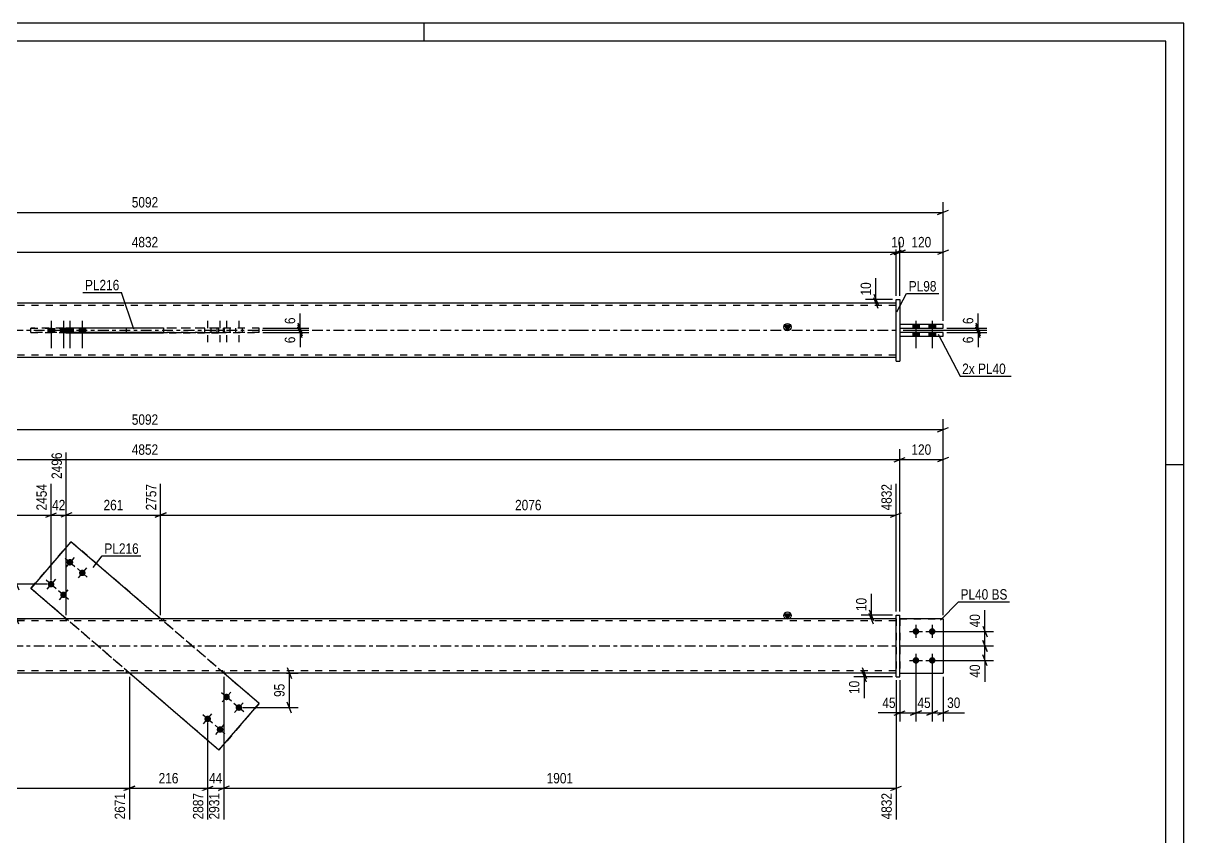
# Model space of a CAD drawing. Header units: millimetres. Extents: x 0 to 594, y 0 to 420.
# Drawn here: x 273.1 to 594, y 195.2 to 420 of the extents above; entities that cross this region are included whole.
import ezdxf

# ---------------------------------------------------------------- set-up
doc = ezdxf.new("R2010")
doc.units = ezdxf.units.MM
doc.linetypes.add('DXK_LINE_DOT2', pattern=[3.9198, 1.9599, -1.9599])
doc.linetypes.add('DXK_LINE_DOT3', pattern=[5.9187, 2.979, -0.9799, 0.9799, -0.9799])
doc.styles.add('Arial Narrow', font='ARIALN.TTF', dxfattribs={"height": 0.2})

# ---------------------------------------------------------------- blocks, each defined once
blk = doc.blocks.new('Unknown-580610145-1130')
at = {"color": 5, "linetype": 'Continuous'}
for p, q in [((594, 420), (0, 420)), ((384, 415), (384, 420)), ((594, 0), (594, 420)), ((589, 415), (5, 415)), ((589, 5), (589, 415)), ((594, 298), (589, 298))]:
    blk.add_line(p, q, dxfattribs=at)
blk = doc.blocks.new('Part-580610145-1695 - 1673')
at = {"color": 2, "linetype": 'Continuous'}
for p, q in [((527.45, 255.43), (515.45, 255.43)), ((527.45, 255.43), (527.45, 255.43)), ((527.45, 255.43), (527.45, 240.43)), ((515.45, 240.43), (527.45, 240.43))]:
    blk.add_line(p, q, dxfattribs=at)
at = {"color": 7, "linetype": 'DXK_LINE_DOT2'}
for p, q in [((515.45, 255.43), (527.45, 255.43)), ((515.45, 255.43), (515.45, 255.43)), ((515.45, 255.43), (515.45, 240.43)), ((515.45, 240.43), (527.45, 240.43))]:
    blk.add_line(p, q, dxfattribs=at)
blk = doc.blocks.new('Part-580610145-1700 - 1673')
at = {"linetype": 'Continuous'}
blk.add_hatch(color=2, dxfattribs=at).paths.add_polyline_path([(484.45, 255.43), (483.65, 256.83), (485.25, 256.83)])
at = {"color": 2, "linetype": 'Continuous'}
for p, q in [((484.45, 255.43), (483.65, 256.83)), ((483.65, 256.83), (485.25, 256.83)), ((485.25, 256.83), (484.45, 255.43)), ((426.35, 255.43), (187.26, 255.43)), ((514.45, 255.43), (426.45, 255.43)), ((426.35, 240.43), (187.26, 240.43)), ((514.45, 240.43), (426.45, 240.43))]:
    blk.add_line(p, q, dxfattribs=at)
at = {"color": 7, "linetype": 'DXK_LINE_DOT2'}
for p, q in [((426.35, 254.83), (187.26, 254.83)), ((284.94, 255.43), (284.94, 254.83)), ((311.91, 255.43), (311.91, 254.83)), ((514.45, 254.83), (426.45, 254.83)), ((514.45, 255.43), (514.45, 240.43)), ((426.35, 241.03), (187.26, 241.03)), ((301.69, 240.43), (301.69, 241.03)), ((328.66, 240.43), (328.66, 241.03)), ((514.45, 241.03), (426.45, 241.03))]:
    blk.add_line(p, q, dxfattribs=at)
at = {"color": 7, "linetype": 'DXK_LINE_DOT3'}
for p, q in [((187.26, 247.93), (426.35, 247.93)), ((426.45, 247.93), (514.45, 247.93))]:
    blk.add_line(p, q, dxfattribs=at)
at = {"color": 2, "linetype": 'Continuous'}
blk.add_circle((484.45, 256.33), 1, dxfattribs=at)
blk = doc.blocks.new('Part-580610145-1685 - 1673')
at = {"color": 2, "linetype": 'Continuous'}
for p, q in [((514.45, 256.43), (515.45, 256.43)), ((514.45, 239.43), (514.45, 256.43)), ((515.45, 239.43), (515.45, 256.43)), ((514.45, 239.43), (514.45, 239.43)), ((514.45, 239.43), (515.45, 239.43))]:
    blk.add_line(p, q, dxfattribs=at)
at = {"color": 7, "linetype": 'DXK_LINE_DOT2'}
for p, q in [((514.45, 256.43), (515.45, 256.43)), ((514.45, 239.43), (515.45, 239.43))]:
    blk.add_line(p, q, dxfattribs=at)
blk = doc.blocks.new('Part-580610145-1690 - 1673')
at = {"color": 7, "linetype": 'DXK_LINE_DOT2'}
for p, q in [((515.45, 255.43), (527.45, 255.43)), ((527.45, 255.43), (515.45, 255.43)), ((515.45, 255.43), (515.45, 255.43)), ((515.45, 255.43), (515.45, 240.43)), ((527.45, 255.43), (527.45, 255.43)), ((527.45, 255.43), (527.45, 240.43)), ((515.45, 240.43), (527.45, 240.43)), ((515.45, 240.43), (527.45, 240.43))]:
    blk.add_line(p, q, dxfattribs=at)
blk = doc.blocks.new('Bolt-580610145-1706 - 1673')
at = {"linetype": 'Continuous'}
for points in [[(286.65, 271.72), (286.78, 271.59), (286.87, 271.43), (286.94, 271.25), (286.96, 271.06), (286.95, 270.87), (286.89, 270.69), (286.8, 270.53), (286.68, 270.39), (286.53, 270.27), (286.36, 270.19), (286.18, 270.15), (285.99, 270.14), (285.8, 270.18), (285.63, 270.25), (285.47, 270.36), (285.35, 270.5), (285.25, 270.66), (285.19, 270.83), (285.16, 271.02), (285.18, 271.21), (285.23, 271.39), (285.32, 271.55), (285.44, 271.7), (285.59, 271.81), (285.76, 271.89), (285.95, 271.93), (286.13, 271.94), (286.32, 271.9), (286.49, 271.83)], [(290.06, 268.79), (290.19, 268.65), (290.29, 268.49), (290.35, 268.31), (290.37, 268.13), (290.36, 267.94), (290.3, 267.76), (290.21, 267.59), (290.09, 267.45), (289.94, 267.34), (289.77, 267.26), (289.59, 267.21), (289.4, 267.21), (289.21, 267.24), (289.04, 267.32), (288.89, 267.42), (288.76, 267.56), (288.66, 267.72), (288.6, 267.9), (288.57, 268.09), (288.59, 268.27), (288.64, 268.45), (288.73, 268.62), (288.86, 268.76), (289.01, 268.88), (289.18, 268.96), (289.36, 269), (289.55, 269), (289.73, 268.97), (289.91, 268.9)], [(281.43, 265.66), (281.56, 265.52), (281.66, 265.36), (281.72, 265.18), (281.74, 265), (281.73, 264.81), (281.68, 264.63), (281.59, 264.46), (281.46, 264.32), (281.31, 264.21), (281.14, 264.13), (280.96, 264.08), (280.77, 264.08), (280.59, 264.11), (280.41, 264.19), (280.26, 264.29), (280.13, 264.43), (280.03, 264.59), (279.97, 264.77), (279.95, 264.95), (279.96, 265.14), (280.01, 265.32), (280.11, 265.49), (280.23, 265.63), (280.38, 265.74), (280.55, 265.82), (280.73, 265.87), (280.92, 265.87), (281.1, 265.84), (281.28, 265.76)], [(284.84, 262.72), (284.97, 262.59), (285.07, 262.43), (285.13, 262.25), (285.16, 262.06), (285.14, 261.87), (285.09, 261.69), (285, 261.53), (284.87, 261.39), (284.72, 261.27), (284.55, 261.19), (284.37, 261.15), (284.18, 261.14), (284, 261.18), (283.83, 261.25), (283.67, 261.36), (283.54, 261.5), (283.44, 261.66), (283.38, 261.83), (283.36, 262.02), (283.37, 262.21), (283.43, 262.39), (283.52, 262.55), (283.64, 262.7), (283.79, 262.81), (283.96, 262.89), (284.14, 262.93), (284.33, 262.94), (284.52, 262.9), (284.69, 262.83)]]:
    blk.add_hatch(color=1, dxfattribs=at).paths.add_polyline_path(points)
at = {"color": 1, "linetype": 'Continuous'}
for p, q in [((284.7, 272.21), (287.43, 269.87)), ((287.23, 272.41), (284.89, 269.68)), ((282.02, 266.34), (279.67, 263.61)), ((288.11, 269.28), (290.84, 266.93)), ((290.65, 269.47), (288.3, 266.74)), ((279.48, 266.15), (282.21, 263.8)), ((282.89, 263.21), (285.62, 260.87)), ((285.43, 263.41), (283.08, 260.68))]:
    blk.add_line(p, q, dxfattribs=at)
blk = doc.blocks.new('Bolt-580610145-1707 - 1673')
at = {"linetype": 'Continuous'}
for points in [[(328.76, 233.14), (328.63, 233.28), (328.53, 233.44), (328.47, 233.61), (328.45, 233.8), (328.46, 233.99), (328.52, 234.17), (328.61, 234.33), (328.73, 234.48), (328.88, 234.59), (329.05, 234.67), (329.23, 234.71), (329.42, 234.72), (329.6, 234.68), (329.78, 234.61), (329.93, 234.5), (330.06, 234.37), (330.16, 234.21), (330.22, 234.03), (330.25, 233.84), (330.23, 233.65), (330.18, 233.47), (330.09, 233.31), (329.96, 233.17), (329.81, 233.05), (329.64, 232.97), (329.46, 232.93), (329.27, 232.92), (329.09, 232.96), (328.91, 233.03)], [(332.17, 230.2), (332.04, 230.34), (331.94, 230.5), (331.88, 230.68), (331.86, 230.87), (331.87, 231.05), (331.93, 231.23), (332.02, 231.4), (332.14, 231.54), (332.29, 231.66), (332.46, 231.74), (332.64, 231.78), (332.83, 231.78), (333.02, 231.75), (333.19, 231.68), (333.34, 231.57), (333.47, 231.43), (333.57, 231.27), (333.63, 231.09), (333.66, 230.91), (333.64, 230.72), (333.59, 230.54), (333.5, 230.37), (333.38, 230.23), (333.23, 230.12), (333.06, 230.04), (332.87, 229.99), (332.68, 229.99), (332.5, 230.02), (332.33, 230.1)], [(323.54, 227.07), (323.41, 227.21), (323.32, 227.37), (323.25, 227.55), (323.23, 227.73), (323.25, 227.92), (323.3, 228.1), (323.39, 228.27), (323.51, 228.41), (323.66, 228.52), (323.83, 228.6), (324.02, 228.65), (324.2, 228.65), (324.39, 228.62), (324.56, 228.54), (324.72, 228.44), (324.85, 228.3), (324.94, 228.14), (325.01, 227.96), (325.03, 227.78), (325.01, 227.59), (324.96, 227.41), (324.87, 227.24), (324.75, 227.1), (324.6, 226.99), (324.43, 226.91), (324.24, 226.86), (324.06, 226.86), (323.87, 226.89), (323.7, 226.97)], [(326.96, 224.14), (326.83, 224.28), (326.73, 224.44), (326.67, 224.61), (326.64, 224.8), (326.66, 224.99), (326.71, 225.17), (326.8, 225.33), (326.92, 225.48), (327.07, 225.59), (327.24, 225.67), (327.43, 225.71), (327.62, 225.72), (327.8, 225.68), (327.97, 225.61), (328.13, 225.5), (328.26, 225.37), (328.36, 225.21), (328.42, 225.03), (328.44, 224.84), (328.43, 224.65), (328.37, 224.47), (328.28, 224.31), (328.16, 224.17), (328.01, 224.05), (327.84, 223.97), (327.66, 223.93), (327.47, 223.92), (327.28, 223.96), (327.11, 224.03)]]:
    blk.add_hatch(color=1, dxfattribs=at).paths.add_polyline_path(points)
at = {"color": 1, "linetype": 'Continuous'}
for p, q in [((330.71, 232.65), (327.98, 234.99)), ((328.17, 232.46), (330.52, 235.19)), ((334.12, 229.71), (331.39, 232.06)), ((331.58, 229.52), (333.93, 232.25)), ((325.5, 226.58), (322.77, 228.93)), ((322.96, 226.39), (325.3, 229.12)), ((328.91, 223.65), (326.18, 225.99)), ((326.37, 223.46), (328.72, 226.19))]:
    blk.add_line(p, q, dxfattribs=at)
blk = doc.blocks.new('Bolt-580610145-1710 - 1673')
at = {"linetype": 'Continuous'}
for points in [[(519.95, 252.83), (520.13, 252.81), (520.31, 252.75), (520.47, 252.66), (520.61, 252.53), (520.73, 252.38), (520.8, 252.21), (520.84, 252.02), (520.84, 251.84), (520.8, 251.65), (520.73, 251.48), (520.61, 251.33), (520.47, 251.2), (520.31, 251.11), (520.13, 251.05), (519.95, 251.03), (519.76, 251.05), (519.58, 251.11), (519.42, 251.2), (519.28, 251.33), (519.17, 251.48), (519.09, 251.65), (519.05, 251.84), (519.05, 252.02), (519.09, 252.21), (519.17, 252.38), (519.28, 252.53), (519.42, 252.66), (519.58, 252.75), (519.76, 252.81)], [(524.45, 252.83), (524.63, 252.81), (524.81, 252.75), (524.97, 252.66), (525.11, 252.53), (525.23, 252.38), (525.3, 252.21), (525.34, 252.02), (525.34, 251.84), (525.3, 251.65), (525.23, 251.48), (525.11, 251.33), (524.97, 251.2), (524.81, 251.11), (524.63, 251.05), (524.45, 251.03), (524.26, 251.05), (524.08, 251.11), (523.92, 251.2), (523.78, 251.33), (523.67, 251.48), (523.59, 251.65), (523.55, 251.84), (523.55, 252.02), (523.59, 252.21), (523.67, 252.38), (523.78, 252.53), (523.92, 252.66), (524.08, 252.75), (524.26, 252.81)], [(519.95, 244.83), (520.13, 244.81), (520.31, 244.75), (520.47, 244.66), (520.61, 244.53), (520.73, 244.38), (520.8, 244.21), (520.84, 244.02), (520.84, 243.84), (520.8, 243.65), (520.73, 243.48), (520.61, 243.33), (520.47, 243.2), (520.31, 243.11), (520.13, 243.05), (519.95, 243.03), (519.76, 243.05), (519.58, 243.11), (519.42, 243.2), (519.28, 243.33), (519.17, 243.48), (519.09, 243.65), (519.05, 243.84), (519.05, 244.02), (519.09, 244.21), (519.17, 244.38), (519.28, 244.53), (519.42, 244.66), (519.58, 244.75), (519.76, 244.81)], [(524.45, 244.83), (524.63, 244.81), (524.81, 244.75), (524.97, 244.66), (525.11, 244.53), (525.23, 244.38), (525.3, 244.21), (525.34, 244.02), (525.34, 243.84), (525.3, 243.65), (525.23, 243.48), (525.11, 243.33), (524.97, 243.2), (524.81, 243.11), (524.63, 243.05), (524.45, 243.03), (524.26, 243.05), (524.08, 243.11), (523.92, 243.2), (523.78, 243.33), (523.67, 243.48), (523.59, 243.65), (523.55, 243.84), (523.55, 244.02), (523.59, 244.21), (523.67, 244.38), (523.78, 244.53), (523.92, 244.66), (524.08, 244.75), (524.26, 244.81)]]:
    blk.add_hatch(color=1, dxfattribs=at).paths.add_polyline_path(points)
at = {"color": 1, "linetype": 'Continuous'}
for p, q in [((519.95, 253.73), (519.95, 250.13)), ((524.45, 253.73), (524.45, 250.13)), ((518.15, 251.93), (521.75, 251.93)), ((522.65, 251.93), (526.25, 251.93)), ((518.15, 243.93), (521.75, 243.93)), ((519.95, 245.73), (519.95, 242.13)), ((522.65, 243.93), (526.25, 243.93)), ((524.45, 245.73), (524.45, 242.13))]:
    blk.add_line(p, q, dxfattribs=at)
blk = doc.blocks.new('Part-580610145-1715 - 1673')
at = {"color": 2, "linetype": 'Continuous'}
for p, q in [((286.34, 276.73), (275.26, 263.84)), ((286.34, 276.73), (286.34, 276.73)), ((311.12, 255.43), (286.34, 276.73)), ((285.04, 255.43), (275.26, 263.84)), ((275.26, 263.84), (275.26, 263.84)), ((327.26, 219.13), (302.49, 240.43)), ((338.35, 232.02), (328.56, 240.43)), ((327.26, 219.13), (338.35, 232.02)), ((338.35, 232.02), (338.35, 232.02)), ((327.26, 219.13), (327.26, 219.13))]:
    blk.add_line(p, q, dxfattribs=at)
at = {"color": 7, "linetype": 'DXK_LINE_DOT2'}
for p, q in [((275.26, 263.84), (286.34, 276.73)), ((338.35, 232.02), (286.34, 276.73)), ((327.26, 219.13), (275.26, 263.84)), ((302.49, 240.43), (285.04, 255.43)), ((328.56, 240.43), (311.12, 255.43)), ((338.35, 232.02), (327.26, 219.13))]:
    blk.add_line(p, q, dxfattribs=at)
blk = doc.blocks.new('Bolt-580610145-1435 - 1367')
at = {"color": 1, "linetype": 'DXK_LINE_DOT2'}
for p, q in [((324.13, 337.74), (324.13, 330.24)), ((327.54, 337.74), (327.54, 330.24)), ((329.35, 337.74), (329.35, 330.24)), ((332.76, 337.74), (332.76, 330.24)), ((323.23, 335.74), (323.23, 334.54)), ((325.03, 335.74), (325.03, 334.54)), ((326.64, 335.74), (326.64, 334.54)), ((328.44, 335.74), (328.44, 334.54)), ((328.45, 335.74), (328.45, 334.54)), ((330.25, 335.74), (330.25, 334.54)), ((331.86, 335.74), (331.86, 334.54)), ((333.66, 335.74), (333.66, 334.54))]:
    blk.add_line(p, q, dxfattribs=at)
blk = doc.blocks.new('Bolt-580610145-1371 - 1367')
at = {"linetype": 'Continuous'}
for points in [[(520.85, 336.74), (519.05, 336.74), (519.05, 335.74), (520.85, 335.74)], [(520.85, 336.74), (519.05, 336.74), (519.05, 335.74), (520.85, 335.74)], [(520.85, 334.54), (519.05, 334.54), (519.05, 333.54), (520.85, 333.54)], [(520.85, 334.54), (519.05, 334.54), (519.05, 333.54), (520.85, 333.54)], [(525.35, 336.74), (523.55, 336.74), (523.55, 335.74), (525.35, 335.74)], [(525.35, 336.74), (523.55, 336.74), (523.55, 335.74), (525.35, 335.74)], [(525.35, 334.54), (523.55, 334.54), (523.55, 333.54), (525.35, 333.54)], [(525.35, 334.54), (523.55, 334.54), (523.55, 333.54), (525.35, 333.54)]]:
    blk.add_hatch(color=1, dxfattribs=at).paths.add_polyline_path(points)
at = {"color": 1, "linetype": 'Continuous'}
for p, q in [((519.95, 337.74), (519.95, 330.24)), ((519.95, 337.74), (519.95, 330.24)), ((524.45, 337.74), (524.45, 330.24)), ((524.45, 337.74), (524.45, 330.24)), ((519.05, 336.74), (519.05, 335.74)), ((519.05, 336.74), (519.05, 335.74)), ((519.05, 334.54), (519.05, 333.54)), ((519.05, 334.54), (519.05, 333.54)), ((520.85, 336.74), (520.85, 335.74)), ((520.85, 336.74), (520.85, 335.74)), ((520.85, 334.54), (520.85, 333.54)), ((520.85, 334.54), (520.85, 333.54)), ((523.55, 336.74), (523.55, 335.74)), ((523.55, 336.74), (523.55, 335.74)), ((523.55, 334.54), (523.55, 333.54)), ((523.55, 334.54), (523.55, 333.54)), ((525.35, 336.74), (525.35, 335.74)), ((525.35, 336.74), (525.35, 335.74)), ((525.35, 334.54), (525.35, 333.54)), ((525.35, 334.54), (525.35, 333.54))]:
    blk.add_line(p, q, dxfattribs=at)
blk = doc.blocks.new('Part-580610145-1456 - 1367')
at = {"linetype": 'Continuous'}
blk.add_hatch(color=2, dxfattribs=at).paths.add_polyline_path([(484.45, 335.14), (483.65, 336.54), (485.25, 336.54)])
at = {"color": 2, "linetype": 'Continuous'}
for p, q in [((426.35, 342.64), (187.26, 342.64)), ((514.45, 342.64), (426.45, 342.64)), ((284.94, 335.74), (284.94, 335.84)), ((284.94, 335.84), (284.94, 335.84)), ((284.94, 335.84), (311.91, 335.84)), ((284.94, 334.54), (284.94, 334.44)), ((284.94, 334.44), (311.91, 334.44)), ((301.69, 335.84), (301.69, 335.74)), ((301.69, 334.44), (301.69, 334.54)), ((311.91, 335.84), (311.91, 334.44)), ((484.45, 335.14), (483.65, 336.54)), ((483.65, 336.54), (485.25, 336.54)), ((485.25, 336.54), (484.45, 335.14)), ((426.35, 327.64), (187.26, 327.64)), ((514.45, 327.64), (426.45, 327.64))]:
    blk.add_line(p, q, dxfattribs=at)
at = {"color": 7, "linetype": 'DXK_LINE_DOT2'}
for p, q in [((426.35, 342.04), (187.26, 342.04)), ((514.45, 342.04), (426.45, 342.04)), ((514.45, 327.64), (514.45, 342.64)), ((284.94, 334.54), (284.94, 335.84)), ((284.94, 335.84), (311.91, 335.84)), ((284.94, 334.44), (311.91, 334.44)), ((301.69, 335.84), (328.66, 335.84)), ((301.69, 335.84), (301.69, 335.84)), ((301.69, 335.84), (328.66, 335.84)), ((301.69, 335.74), (301.69, 335.84)), ((301.69, 334.54), (301.69, 335.74)), ((301.69, 334.44), (301.69, 334.44)), ((301.69, 334.44), (301.69, 334.44)), ((328.66, 334.44), (301.69, 334.44)), ((301.69, 334.44), (328.66, 334.44)), ((328.66, 335.84), (328.66, 334.44)), ((426.35, 328.24), (187.26, 328.24)), ((514.45, 328.24), (426.45, 328.24))]:
    blk.add_line(p, q, dxfattribs=at)
at = {"color": 7, "linetype": 'DXK_LINE_DOT3'}
for p, q in [((187.26, 335.14), (426.35, 335.14)), ((426.45, 335.14), (514.45, 335.14))]:
    blk.add_line(p, q, dxfattribs=at)
at = {"color": 2, "linetype": 'Continuous'}
blk.add_circle((484.45, 336.04), 1, dxfattribs=at)
blk = doc.blocks.new('Part-580610145-1461 - 1367')
at = {"color": 2, "linetype": 'Continuous'}
for p, q in [((527.45, 334.54), (515.45, 334.54)), ((527.45, 333.54), (527.45, 334.54)), ((515.45, 333.54), (527.45, 333.54))]:
    blk.add_line(p, q, dxfattribs=at)
at = {"color": 7, "linetype": 'DXK_LINE_DOT2'}
for p, q in [((515.45, 334.54), (515.45, 333.54)), ((527.45, 334.54), (515.45, 334.54)), ((515.45, 333.54), (527.45, 333.54))]:
    blk.add_line(p, q, dxfattribs=at)
blk = doc.blocks.new('Part-580610145-1397 - 1367')
at = {"color": 2, "linetype": 'Continuous'}
for p, q in [((275.26, 334.54), (275.26, 335.74)), ((286.34, 334.54), (286.34, 335.74)), ((311.91, 335.74), (286.34, 335.74)), ((311.91, 334.54), (286.34, 334.54))]:
    blk.add_line(p, q, dxfattribs=at)
at = {"color": 7, "linetype": 'DXK_LINE_DOT2'}
for p, q in [((327.26, 335.74), (275.26, 335.74)), ((275.26, 335.74), (286.34, 335.74)), ((275.26, 334.54), (327.26, 334.54)), ((286.34, 334.54), (275.26, 334.54)), ((338.35, 335.74), (311.91, 335.74)), ((338.35, 334.54), (311.91, 334.54)), ((327.26, 334.54), (327.26, 335.74)), ((338.35, 335.74), (327.26, 335.74)), ((327.26, 334.54), (338.35, 334.54)), ((338.35, 334.54), (338.35, 335.74))]:
    blk.add_line(p, q, dxfattribs=at)
blk = doc.blocks.new('Part-580610145-1433 - 1367')
at = {"color": 2, "linetype": 'Continuous'}
for p, q in [((514.45, 343.64), (514.45, 343.64)), ((514.45, 326.64), (514.45, 343.64)), ((514.45, 343.64), (515.45, 343.64)), ((515.45, 343.64), (515.45, 343.64)), ((515.45, 343.64), (515.45, 326.64)), ((514.45, 326.64), (515.45, 326.64)), ((514.45, 326.64), (514.45, 326.64)), ((515.45, 326.64), (515.45, 326.64))]:
    blk.add_line(p, q, dxfattribs=at)
at = {"color": 7, "linetype": 'DXK_LINE_DOT2'}
for p, q in [((514.45, 343.64), (515.45, 343.64)), ((514.45, 326.64), (515.45, 326.64)), ((515.45, 326.64), (515.45, 326.64))]:
    blk.add_line(p, q, dxfattribs=at)
blk = doc.blocks.new('Bolt-580610145-1436 - 1367')
at = {"linetype": 'Continuous'}
for points in [[(281.75, 335.74), (279.95, 335.74), (279.95, 334.54), (281.75, 334.54)], [(285.16, 335.74), (283.36, 335.74), (283.36, 334.54), (285.16, 334.54)], [(286.96, 335.74), (285.16, 335.74), (285.16, 334.54), (286.96, 334.54)], [(290.37, 335.74), (288.57, 335.74), (288.57, 334.54), (290.37, 334.54)]]:
    blk.add_hatch(color=1, dxfattribs=at).paths.add_polyline_path(points)
at = {"color": 1, "linetype": 'Continuous'}
for p, q in [((280.85, 337.74), (280.85, 330.24)), ((284.26, 337.74), (284.26, 330.24)), ((286.06, 337.74), (286.06, 330.24)), ((289.47, 337.74), (289.47, 330.24)), ((279.95, 335.74), (279.95, 334.54)), ((281.75, 335.74), (281.75, 334.54)), ((283.36, 335.74), (283.36, 334.54)), ((285.16, 335.74), (285.16, 334.54)), ((285.16, 335.74), (285.16, 334.54)), ((286.96, 335.74), (286.96, 334.54)), ((288.57, 335.74), (288.57, 334.54)), ((290.37, 335.74), (290.37, 334.54))]:
    blk.add_line(p, q, dxfattribs=at)
blk = doc.blocks.new('Part-580610145-1466 - 1367')
at = {"color": 2, "linetype": 'Continuous'}
for p, q in [((527.45, 336.74), (515.45, 336.74)), ((515.45, 335.74), (527.45, 335.74)), ((527.45, 335.74), (527.45, 336.74))]:
    blk.add_line(p, q, dxfattribs=at)
at = {"color": 7, "linetype": 'DXK_LINE_DOT2'}
for p, q in [((515.45, 336.74), (515.45, 335.74)), ((527.45, 336.74), (515.45, 336.74)), ((515.45, 335.74), (527.45, 335.74))]:
    blk.add_line(p, q, dxfattribs=at)
blk = doc.blocks.new('StraightDimension-580610145-1850 - 1673')
at = {"color": 7, "linetype": 'Continuous'}
for p, q in [((328.56, 239.43), (328.56, 199.99)), ((324.13, 226.75), (324.13, 199.99)), ((322.63, 208), (325.63, 209.2)), ((324.13, 208.6), (328.56, 208.6)), ((330.06, 209.2), (327.06, 208))]:
    blk.add_line(p, q, dxfattribs=at)
at = {"color": 0}
blk.add_wipeout([(328.77, 209.35), (328.77, 213.55), (323.92, 213.55), (323.92, 209.35)], dxfattribs=at)
at = {"color": 3, "style": 'Arial Narrow'}
blk.add_text('44', height=2.863, dxfattribs=at).set_placement((324.52, 209.95))
at = {"color": 0, "linetype": 'Continuous'}
blk.add_wipeout([(327.96, 207.9), (323.76, 207.9), (323.76, 199.39), (327.96, 199.39)], dxfattribs=at)
at = {"color": 3, "linetype": 'Continuous', "style": 'Arial Narrow'}
blk.add_text('2931', height=2.863, rotation=90.0002, dxfattribs=at).set_placement((327.36, 199.99))
blk = doc.blocks.new('StraightDimension-580610145-1936 - 1673')
at = {"color": 7, "linetype": 'Continuous'}
for p, q in [((505.05, 241.93), (506.25, 238.93)), ((506.25, 237.93), (505.05, 240.93)), ((513.45, 240.43), (502.8, 240.43)), ((513.45, 239.43), (502.8, 239.43)), ((505.65, 239.43), (505.65, 240.43))]:
    blk.add_line(p, q, dxfattribs=at)
at = {"color": 0}
blk.add_wipeout([(504.9, 238.91), (500.7, 238.91), (500.7, 234.05), (504.9, 234.05)], dxfattribs=at)
at = {"color": 7, "linetype": 'Continuous'}
blk.add_line((505.65, 239.43), (505.65, 233.52), dxfattribs=at)
blk.add_line((505.65, 239.43), (505.65, 233.52), dxfattribs=at)
at = {"color": 3, "style": 'Arial Narrow'}
blk.add_text('10', height=2.863, rotation=90.0002, dxfattribs=at).set_placement((504.3, 234.65))
blk = doc.blocks.new('StraightDimension-580610145-1792 - 1673')
at = {"color": 7, "linetype": 'Continuous'}
for p, q in [((285.04, 256.43), (285.04, 301.38)), ((280.85, 265.97), (280.85, 292.68)), ((279.35, 283.47), (282.35, 284.67)), ((280.85, 284.07), (285.04, 284.07)), ((286.54, 284.67), (283.54, 283.47))]:
    blk.add_line(p, q, dxfattribs=at)
at = {"color": 0, "linetype": 'Continuous'}
blk.add_wipeout([(284.44, 301.98), (280.24, 301.98), (280.24, 293.47), (284.44, 293.47)], dxfattribs=at)
at = {"color": 0}
blk.add_wipeout([(285.37, 284.82), (285.37, 289.02), (280.52, 289.02), (280.52, 284.82)], dxfattribs=at)
at = {"color": 3, "linetype": 'Continuous', "style": 'Arial Narrow'}
blk.add_text('2496', height=2.863, rotation=90.0002, dxfattribs=at).set_placement((283.84, 294.07))
at = {"color": 3, "style": 'Arial Narrow'}
blk.add_text('42', height=2.863, dxfattribs=at).set_placement((281.12, 285.42))
blk = doc.blocks.new('StraightDimension-580610145-1955 - 1673')
at = {"color": 7, "linetype": 'Continuous'}
for p, q in [((519.95, 242.93), (519.95, 227.04)), ((524.45, 242.93), (524.45, 227.04)), ((518.45, 228.84), (521.45, 230.04)), ((519.95, 229.44), (524.45, 229.44)), ((525.95, 230.04), (522.95, 228.84))]:
    blk.add_line(p, q, dxfattribs=at)
at = {"color": 0}
blk.add_wipeout([(524.62, 230.19), (524.62, 234.39), (519.77, 234.39), (519.77, 230.19)], dxfattribs=at)
at = {"color": 3, "style": 'Arial Narrow'}
blk.add_text('45', height=2.863, dxfattribs=at).set_placement((520.37, 230.79))
blk = doc.blocks.new('StraightDimension-580610145-1806 - 1673')
at = {"color": 7, "linetype": 'Continuous'}
for p, q in [((280.85, 265.97), (280.85, 292.68)), ((99.16, 257.43), (99.16, 287.19)), ((100.66, 284.67), (97.66, 283.47)), ((99.16, 284.07), (280.85, 284.07)), ((279.35, 283.47), (282.35, 284.67))]:
    blk.add_line(p, q, dxfattribs=at)
at = {"color": 0, "linetype": 'Continuous'}
for points in [[(280.25, 293.28), (276.05, 293.28), (276.05, 284.77), (280.25, 284.77)], [(98.56, 287.79), (94.36, 287.79), (94.36, 284.77), (98.56, 284.77)]]:
    blk.add_wipeout(points, dxfattribs=at)
at = {"color": 0}
blk.add_wipeout([(194.26, 284.82), (194.26, 289.02), (185.74, 289.02), (185.74, 284.82)], dxfattribs=at)
at = {"color": 3, "linetype": 'Continuous', "style": 'Arial Narrow'}
for s, height, p in [('2454', 2.863, (279.65, 285.37)), ('0', 2.86, (97.96, 285.37))]:
    blk.add_text(s, height=height, rotation=90.0002, dxfattribs=at).set_placement(p)
at = {"color": 3, "style": 'Arial Narrow'}
blk.add_text('2454', height=2.863, dxfattribs=at).set_placement((186.34, 285.42))
blk = doc.blocks.new('StraightDimension-580610145-2017 - 1673')
at = {"color": 7, "linetype": 'Continuous'}
for p, q in [((515.45, 247.93), (541.41, 247.93)), ((538.41, 249.43), (539.61, 246.43)), ((539.01, 243.93), (539.01, 247.93)), ((525.45, 243.93), (541.41, 243.93)), ((539.61, 242.43), (538.41, 245.43))]:
    blk.add_line(p, q, dxfattribs=at)
at = {"color": 0}
blk.add_wipeout([(538.26, 243.41), (534.06, 243.41), (534.06, 238.55), (538.26, 238.55)], dxfattribs=at)
at = {"color": 7, "linetype": 'Continuous'}
blk.add_line((539.01, 243.93), (539.01, 238.02), dxfattribs=at)
blk.add_line((539.01, 243.93), (539.01, 238.02), dxfattribs=at)
at = {"color": 3, "style": 'Arial Narrow'}
blk.add_text('40', height=2.863, rotation=90.0002, dxfattribs=at).set_placement((537.66, 239.15))
blk = doc.blocks.new('StraightDimension-580610145-2031 - 1673')
at = {"color": 7, "linetype": 'Continuous'}
for p, q in [((507.02, 257.93), (508.22, 254.93)), ((508.22, 253.93), (507.02, 256.93)), ((513.45, 256.43), (504.77, 256.43)), ((513.45, 255.43), (504.77, 255.43)), ((507.62, 255.43), (507.62, 256.43))]:
    blk.add_line(p, q, dxfattribs=at)
at = {"color": 0}
blk.add_wipeout([(506.87, 261.81), (502.67, 261.81), (502.67, 256.96), (506.87, 256.96)], dxfattribs=at)
at = {"color": 7, "linetype": 'Continuous'}
blk.add_line((507.62, 256.43), (507.62, 262.34), dxfattribs=at)
blk.add_line((507.62, 256.43), (507.62, 262.34), dxfattribs=at)
at = {"color": 3, "style": 'Arial Narrow'}
blk.add_text('10', height=2.863, rotation=90.0002, dxfattribs=at).set_placement((506.27, 257.56))
blk = doc.blocks.new('StraightDimension-580610145-1760 - 1673')
at = {"color": 7, "linetype": 'Continuous'}
for p, q in [((311.12, 256.43), (311.12, 292.68)), ((514.45, 257.43), (514.45, 292.68)), ((312.62, 284.67), (309.62, 283.47)), ((311.12, 284.07), (514.45, 284.07)), ((512.95, 283.47), (515.95, 284.67))]:
    blk.add_line(p, q, dxfattribs=at)
at = {"color": 0, "linetype": 'Continuous'}
blk.add_wipeout([(513.85, 293.28), (509.65, 293.28), (509.65, 284.77), (513.85, 284.77)], dxfattribs=at)
at = {"color": 0}
blk.add_wipeout([(417.04, 284.82), (417.04, 289.02), (408.52, 289.02), (408.52, 284.82)], dxfattribs=at)
at = {"color": 3, "linetype": 'Continuous', "style": 'Arial Narrow'}
blk.add_text('4832', height=2.863, rotation=90.0002, dxfattribs=at).set_placement((513.25, 285.37))
at = {"color": 3, "style": 'Arial Narrow'}
blk.add_text('2076', height=2.863, dxfattribs=at).set_placement((409.12, 285.42))
blk = doc.blocks.new('StraightDimension-580610145-2040 - 1673')
at = {"color": 7, "linetype": 'Continuous'}
for p, q in [((515.45, 257.43), (515.45, 302.26)), ((527.45, 256.43), (527.45, 302.26)), ((513.95, 298.81), (516.95, 300.01)), ((515.45, 299.41), (527.45, 299.41)), ((528.95, 300.01), (525.95, 298.81))]:
    blk.add_line(p, q, dxfattribs=at)
at = {"color": 0}
blk.add_wipeout([(524.79, 300.16), (524.79, 304.36), (518.1, 304.36), (518.1, 300.16)], dxfattribs=at)
at = {"color": 3, "style": 'Arial Narrow'}
blk.add_text('120', height=2.863, dxfattribs=at).set_placement((518.7, 300.76))
blk = doc.blocks.new('StraightDimension-580610145-1735 - 1673')
at = {"color": 7, "linetype": 'Continuous'}
for p, q in [((270.71, 266.47), (271.91, 263.47)), ((279.85, 264.97), (268.46, 264.97)), ((271.31, 255.43), (271.31, 264.97)), ((271.91, 253.93), (270.71, 256.93)), ((189.78, 255.43), (273.71, 255.43))]:
    blk.add_line(p, q, dxfattribs=at)
at = {"color": 0}
blk.add_wipeout([(270.56, 262.63), (266.36, 262.63), (266.36, 257.77), (270.56, 257.77)], dxfattribs=at)
at = {"color": 3, "style": 'Arial Narrow'}
blk.add_text('95', height=2.863, rotation=90.0002, dxfattribs=at).set_placement((269.96, 258.37))
blk = doc.blocks.new('StraightDimension-580610145-1945 - 1673')
at = {"color": 7, "linetype": 'Continuous'}
for p, q in [((519.95, 242.93), (519.95, 227.04)), ((515.45, 238.43), (515.45, 227.04)), ((513.95, 228.84), (516.95, 230.04)), ((515.45, 229.44), (519.95, 229.44)), ((521.45, 230.04), (518.45, 228.84))]:
    blk.add_line(p, q, dxfattribs=at)
at = {"color": 0}
blk.add_wipeout([(514.92, 230.19), (514.92, 234.39), (510.06, 234.39), (510.06, 230.19)], dxfattribs=at)
at = {"color": 7, "linetype": 'Continuous'}
blk.add_line((515.45, 229.44), (509.54, 229.44), dxfattribs=at)
blk.add_line((515.45, 229.44), (509.54, 229.44), dxfattribs=at)
at = {"color": 3, "style": 'Arial Narrow'}
blk.add_text('45', height=2.863, dxfattribs=at).set_placement((510.66, 230.79))
blk = doc.blocks.new('StraightDimension-580610145-1746 - 1673')
at = {"color": 7, "linetype": 'Continuous'}
for p, q in [((525.95, 307.1), (528.95, 308.3)), ((527.45, 256.43), (527.45, 310.55)), ((86.16, 307.7), (527.45, 307.7))]:
    blk.add_line(p, q, dxfattribs=at)
at = {"color": 0}
blk.add_wipeout([(311.06, 308.45), (311.06, 312.65), (302.55, 312.65), (302.55, 308.45)], dxfattribs=at)
at = {"color": 3, "style": 'Arial Narrow'}
blk.add_text('5092', height=2.863, dxfattribs=at).set_placement((303.15, 309.05))
blk = doc.blocks.new('StraightDimension-580610145-2050 - 1673')
at = {"color": 7, "linetype": 'Continuous'}
for p, q in [((515.45, 257.43), (515.45, 302.26)), ((98.16, 299.41), (515.45, 299.41)), ((513.95, 298.81), (516.95, 300.01))]:
    blk.add_line(p, q, dxfattribs=at)
at = {"color": 0}
blk.add_wipeout([(311.06, 300.16), (311.06, 304.36), (302.55, 304.36), (302.55, 300.16)], dxfattribs=at)
at = {"color": 3, "style": 'Arial Narrow'}
blk.add_text('4852', height=2.863, dxfattribs=at).set_placement((303.15, 300.76))
blk = doc.blocks.new('StraightDimension-580610145-1772 - 1673')
at = {"color": 7, "linetype": 'Continuous'}
for p, q in [((285.04, 256.43), (285.04, 301.38)), ((311.12, 256.43), (311.12, 292.68)), ((286.54, 284.67), (283.54, 283.47)), ((285.04, 284.07), (311.12, 284.07)), ((309.62, 283.47), (312.62, 284.67))]:
    blk.add_line(p, q, dxfattribs=at)
at = {"color": 0, "linetype": 'Continuous'}
blk.add_wipeout([(310.52, 293.28), (306.32, 293.28), (306.32, 284.77), (310.52, 284.77)], dxfattribs=at)
at = {"color": 0}
blk.add_wipeout([(301.42, 284.82), (301.42, 289.02), (294.74, 289.02), (294.74, 284.82)], dxfattribs=at)
at = {"color": 3, "linetype": 'Continuous', "style": 'Arial Narrow'}
blk.add_text('2757', height=2.863, rotation=90.0002, dxfattribs=at).set_placement((309.92, 285.37))
at = {"color": 3, "style": 'Arial Narrow'}
blk.add_text('261', height=2.863, dxfattribs=at).set_placement((295.34, 285.42))
blk = doc.blocks.new('StraightDimension-580610145-1838 - 1673')
at = {"color": 7, "linetype": 'Continuous'}
for p, q in [((328.56, 239.43), (328.56, 199.99)), ((514.45, 238.43), (514.45, 199.99)), ((330.06, 209.2), (327.06, 208)), ((328.56, 208.6), (514.45, 208.6)), ((512.95, 208), (515.95, 209.2))]:
    blk.add_line(p, q, dxfattribs=at)
at = {"color": 0}
blk.add_wipeout([(425.76, 209.35), (425.76, 213.55), (417.25, 213.55), (417.25, 209.35)], dxfattribs=at)
at = {"color": 0, "linetype": 'Continuous'}
blk.add_wipeout([(513.85, 207.9), (509.65, 207.9), (509.65, 199.39), (513.85, 199.39)], dxfattribs=at)
at = {"color": 3, "style": 'Arial Narrow'}
blk.add_text('1901', height=2.863, dxfattribs=at).set_placement((417.85, 209.95))
at = {"color": 3, "linetype": 'Continuous', "style": 'Arial Narrow'}
blk.add_text('4832', height=2.863, rotation=90.0002, dxfattribs=at).set_placement((513.25, 199.99))
blk = doc.blocks.new('StraightDimension-580610145-1864 - 1673')
at = {"color": 7, "linetype": 'Continuous'}
for p, q in [((302.49, 239.43), (302.49, 199.99)), ((324.13, 226.75), (324.13, 199.99)), ((303.99, 209.2), (300.99, 208)), ((302.49, 208.6), (324.13, 208.6)), ((322.63, 208), (325.63, 209.2))]:
    blk.add_line(p, q, dxfattribs=at)
at = {"color": 0}
blk.add_wipeout([(316.65, 209.35), (316.65, 213.55), (309.97, 213.55), (309.97, 209.35)], dxfattribs=at)
at = {"color": 0, "linetype": 'Continuous'}
blk.add_wipeout([(323.53, 207.9), (319.33, 207.9), (319.33, 199.39), (323.53, 199.39)], dxfattribs=at)
at = {"color": 3, "style": 'Arial Narrow'}
blk.add_text('216', height=2.863, dxfattribs=at).set_placement((310.57, 209.95))
at = {"color": 3, "linetype": 'Continuous', "style": 'Arial Narrow'}
blk.add_text('2887', height=2.863, rotation=90.0002, dxfattribs=at).set_placement((322.93, 199.99))
blk = doc.blocks.new('StraightDimension-580610145-1878 - 1673')
at = {"color": 7, "linetype": 'Continuous'}
for p, q in [((99.16, 238.43), (99.16, 205.48)), ((302.49, 239.43), (302.49, 199.99)), ((100.66, 209.2), (97.66, 208)), ((99.16, 208.6), (302.49, 208.6)), ((300.99, 208), (303.99, 209.2))]:
    blk.add_line(p, q, dxfattribs=at)
at = {"color": 0}
blk.add_wipeout([(205.08, 209.35), (205.08, 213.55), (196.57, 213.55), (196.57, 209.35)], dxfattribs=at)
at = {"color": 0, "linetype": 'Continuous'}
for points in [[(98.56, 207.9), (94.36, 207.9), (94.36, 204.88), (98.56, 204.88)], [(301.89, 207.9), (297.69, 207.9), (297.69, 199.39), (301.89, 199.39)]]:
    blk.add_wipeout(points, dxfattribs=at)
at = {"color": 3, "style": 'Arial Narrow'}
blk.add_text('2671', height=2.863, dxfattribs=at).set_placement((197.17, 209.95))
at = {"color": 3, "linetype": 'Continuous', "style": 'Arial Narrow'}
for s, height, p in [('0', 2.86, (97.96, 205.48)), ('2671', 2.863, (301.29, 199.99))]:
    blk.add_text(s, height=height, rotation=90.0002, dxfattribs=at).set_placement(p)
blk = doc.blocks.new('StraightDimension-580610145-1965 - 1673')
at = {"color": 7, "linetype": 'Continuous'}
for p, q in [((524.45, 242.93), (524.45, 227.04)), ((527.45, 239.43), (527.45, 227.04)), ((522.95, 228.84), (525.95, 230.04)), ((524.45, 229.44), (527.45, 229.44)), ((528.95, 230.04), (525.95, 228.84))]:
    blk.add_line(p, q, dxfattribs=at)
at = {"color": 0}
blk.add_wipeout([(532.83, 230.19), (532.83, 234.39), (527.97, 234.39), (527.97, 230.19)], dxfattribs=at)
at = {"color": 7, "linetype": 'Continuous'}
blk.add_line((527.45, 229.44), (533.35, 229.44), dxfattribs=at)
blk.add_line((527.45, 229.44), (533.35, 229.44), dxfattribs=at)
at = {"color": 3, "style": 'Arial Narrow'}
blk.add_text('30', height=2.863, dxfattribs=at).set_placement((528.57, 230.79))
blk = doc.blocks.new('StraightDimension-580610145-1993 - 1673')
at = {"color": 7, "linetype": 'Continuous'}
for p, q in [((346.12, 241.93), (347.32, 238.93)), ((345.95, 240.43), (349.12, 240.43)), ((346.72, 230.89), (346.72, 240.43)), ((347.32, 229.39), (346.12, 232.39)), ((333.76, 230.89), (349.12, 230.89))]:
    blk.add_line(p, q, dxfattribs=at)
at = {"color": 0}
blk.add_wipeout([(345.97, 238.09), (341.77, 238.09), (341.77, 233.23), (345.97, 233.23)], dxfattribs=at)
at = {"color": 3, "style": 'Arial Narrow'}
blk.add_text('95', height=2.863, rotation=90.0002, dxfattribs=at).set_placement((345.37, 233.83))
blk = doc.blocks.new('StraightDimension-580610145-2004 - 1673')
at = {"color": 7, "linetype": 'Continuous'}
for p, q in [((525.45, 251.93), (541.41, 251.93)), ((538.41, 253.43), (539.61, 250.43)), ((539.01, 247.93), (539.01, 251.93)), ((515.45, 247.93), (541.41, 247.93)), ((539.61, 246.43), (538.41, 249.43))]:
    blk.add_line(p, q, dxfattribs=at)
at = {"color": 0}
blk.add_wipeout([(538.26, 257.31), (534.06, 257.31), (534.06, 252.46), (538.26, 252.46)], dxfattribs=at)
at = {"color": 7, "linetype": 'Continuous'}
blk.add_line((539.01, 251.93), (539.01, 257.84), dxfattribs=at)
blk.add_line((539.01, 251.93), (539.01, 257.84), dxfattribs=at)
at = {"color": 3, "style": 'Arial Narrow'}
blk.add_text('40', height=2.863, rotation=90.0002, dxfattribs=at).set_placement((537.66, 253.06))
blk = doc.blocks.new('StraightDimension-580610145-1540 - 1367')
at = {"color": 7, "linetype": 'Continuous'}
for p, q in [((349.06, 337.24), (350.26, 334.24)), ((339.35, 335.74), (352.06, 335.74)), ((339.35, 335.14), (352.06, 335.14)), ((350.26, 333.64), (349.06, 336.64)), ((349.66, 335.14), (349.66, 335.74))]:
    blk.add_line(p, q, dxfattribs=at)
at = {"color": 0}
blk.add_wipeout([(348.91, 339.29), (344.71, 339.29), (344.71, 336.26), (348.91, 336.26)], dxfattribs=at)
at = {"color": 7, "linetype": 'Continuous'}
blk.add_line((349.66, 335.74), (349.66, 339.82), dxfattribs=at)
blk.add_line((349.66, 335.74), (349.66, 339.82), dxfattribs=at)
at = {"color": 3, "style": 'Arial Narrow'}
blk.add_text('6', height=2.86, rotation=90.0002, dxfattribs=at).set_placement((348.31, 336.86))
blk = doc.blocks.new('StraightDimension-580610145-1536 - 1367')
at = {"color": 7, "linetype": 'Continuous'}
for p, q in [((339.35, 335.14), (352.06, 335.14)), ((339.35, 334.54), (352.06, 334.54)), ((349.06, 336.64), (350.26, 333.64)), ((350.26, 333.04), (349.06, 336.04)), ((349.66, 334.54), (349.66, 335.14))]:
    blk.add_line(p, q, dxfattribs=at)
at = {"color": 0}
blk.add_wipeout([(348.91, 334.01), (344.71, 334.01), (344.71, 330.98), (348.91, 330.98)], dxfattribs=at)
at = {"color": 7, "linetype": 'Continuous'}
blk.add_line((349.66, 334.54), (349.66, 330.46), dxfattribs=at)
blk.add_line((349.66, 334.54), (349.66, 330.46), dxfattribs=at)
at = {"color": 3, "style": 'Arial Narrow'}
blk.add_text('6', height=2.86, rotation=90.0002, dxfattribs=at).set_placement((348.31, 331.58))
blk = doc.blocks.new('StraightDimension-580610145-1545 - 1367')
at = {"color": 7, "linetype": 'Continuous'}
for p, q in [((527.45, 337.74), (527.45, 370.59)), ((86.16, 367.74), (527.45, 367.74)), ((525.95, 367.14), (528.95, 368.34))]:
    blk.add_line(p, q, dxfattribs=at)
at = {"color": 0}
blk.add_wipeout([(311.06, 368.49), (311.06, 372.69), (302.55, 372.69), (302.55, 368.49)], dxfattribs=at)
at = {"color": 3, "style": 'Arial Narrow'}
blk.add_text('5092', height=2.863, dxfattribs=at).set_placement((303.15, 369.09))
blk = doc.blocks.new('StraightDimension-580610145-1576 - 1367')
at = {"color": 7, "linetype": 'Continuous'}
for p, q in [((514.45, 344.64), (514.45, 359.58)), ((99.16, 356.73), (514.45, 356.73)), ((512.95, 356.13), (515.95, 357.33))]:
    blk.add_line(p, q, dxfattribs=at)
at = {"color": 0}
blk.add_wipeout([(311.06, 357.48), (311.06, 361.68), (302.55, 361.68), (302.55, 357.48)], dxfattribs=at)
at = {"color": 3, "style": 'Arial Narrow'}
blk.add_text('4832', height=2.863, dxfattribs=at).set_placement((303.15, 358.08))
blk = doc.blocks.new('StraightDimension-580610145-1586 - 1367')
at = {"color": 7, "linetype": 'Continuous'}
for p, q in [((514.45, 344.64), (514.45, 359.58)), ((515.45, 344.64), (515.45, 359.58)), ((512.95, 356.13), (515.95, 357.33)), ((516.95, 357.33), (513.95, 356.13)), ((514.45, 356.73), (515.45, 356.73))]:
    blk.add_line(p, q, dxfattribs=at)
at = {"color": 0}
blk.add_wipeout([(517.37, 357.48), (517.37, 361.68), (512.52, 361.68), (512.52, 357.48)], dxfattribs=at)
at = {"color": 3, "style": 'Arial Narrow'}
blk.add_text('10', height=2.863, dxfattribs=at).set_placement((513.12, 358.08))
blk = doc.blocks.new('StraightDimension-580610145-1596 - 1367')
at = {"color": 7, "linetype": 'Continuous'}
for p, q in [((515.45, 344.64), (515.45, 359.58)), ((527.45, 337.74), (527.45, 359.58)), ((513.95, 356.13), (516.95, 357.33)), ((515.45, 356.73), (527.45, 356.73)), ((528.95, 357.33), (525.95, 356.13))]:
    blk.add_line(p, q, dxfattribs=at)
at = {"color": 0}
blk.add_wipeout([(524.79, 357.48), (524.79, 361.68), (518.1, 361.68), (518.1, 357.48)], dxfattribs=at)
at = {"color": 3, "style": 'Arial Narrow'}
blk.add_text('120', height=2.863, dxfattribs=at).set_placement((518.7, 358.08))
blk = doc.blocks.new('StraightDimension-580610145-1607 - 1367')
at = {"color": 7, "linetype": 'Continuous'}
for p, q in [((513.45, 343.64), (506.02, 343.64)), ((508.27, 345.14), (509.47, 342.14)), ((509.47, 341.14), (508.27, 344.14)), ((508.87, 342.64), (508.87, 343.64)), ((513.45, 342.64), (506.02, 342.64))]:
    blk.add_line(p, q, dxfattribs=at)
at = {"color": 0}
blk.add_wipeout([(508.12, 349.02), (503.92, 349.02), (503.92, 344.16), (508.12, 344.16)], dxfattribs=at)
at = {"color": 7, "linetype": 'Continuous'}
blk.add_line((508.87, 343.64), (508.87, 349.54), dxfattribs=at)
blk.add_line((508.87, 343.64), (508.87, 349.54), dxfattribs=at)
at = {"color": 3, "style": 'Arial Narrow'}
blk.add_text('10', height=2.863, rotation=90.0002, dxfattribs=at).set_placement((507.52, 344.76))
blk = doc.blocks.new('StraightDimension-580610145-1618 - 1367')
at = {"color": 7, "linetype": 'Continuous'}
for p, q in [((516.45, 335.14), (539.54, 335.14)), ((528.45, 334.54), (539.54, 334.54)), ((536.54, 336.64), (537.74, 333.64)), ((537.74, 333.04), (536.54, 336.04)), ((537.14, 334.54), (537.14, 335.14))]:
    blk.add_line(p, q, dxfattribs=at)
at = {"color": 0}
blk.add_wipeout([(536.39, 334.01), (532.19, 334.01), (532.19, 330.98), (536.39, 330.98)], dxfattribs=at)
at = {"color": 7, "linetype": 'Continuous'}
blk.add_line((537.14, 334.54), (537.14, 330.46), dxfattribs=at)
blk.add_line((537.14, 334.54), (537.14, 330.46), dxfattribs=at)
at = {"color": 3, "style": 'Arial Narrow'}
blk.add_text('6', height=2.86, rotation=90.0002, dxfattribs=at).set_placement((535.79, 331.58))
blk = doc.blocks.new('StraightDimension-580610145-1627 - 1367')
at = {"color": 7, "linetype": 'Continuous'}
for p, q in [((536.54, 337.24), (537.74, 334.24)), ((516.45, 335.14), (539.54, 335.14)), ((528.45, 335.74), (539.54, 335.74)), ((537.74, 333.64), (536.54, 336.64)), ((537.14, 335.14), (537.14, 335.74))]:
    blk.add_line(p, q, dxfattribs=at)
at = {"color": 0}
blk.add_wipeout([(536.39, 339.29), (532.19, 339.29), (532.19, 336.26), (536.39, 336.26)], dxfattribs=at)
at = {"color": 7, "linetype": 'Continuous'}
blk.add_line((537.14, 335.74), (537.14, 339.82), dxfattribs=at)
blk.add_line((537.14, 335.74), (537.14, 339.82), dxfattribs=at)
at = {"color": 3, "style": 'Arial Narrow'}
blk.add_text('6', height=2.86, rotation=90.0002, dxfattribs=at).set_placement((535.79, 336.86))
blk = doc.blocks.new('Mark-580610145-1711 - 1673')
at = {"color": 0}
blk.add_wipeout([(305.08, 273.39), (305.08, 276.39), (295.58, 276.39), (295.58, 273.39)], dxfattribs=at)
blk.add_wipeout([(305.08, 273.39), (305.08, 276.39), (295.58, 276.39), (295.58, 273.39)], dxfattribs=at)
at = {"color": 30, "linetype": 'Continuous'}
for p, q in [((292.44, 269.61), (294.98, 272.79)), ((294.98, 272.79), (305.68, 272.79))]:
    blk.add_line(p, q, dxfattribs=at)
at = {"color": 3, "style": 'Arial Narrow'}
blk.add_text('PL216', height=2.863, dxfattribs=at).set_placement((295.58, 273.39))
blk = doc.blocks.new('MarkSet-580610145-2083 - 1673')
at = {"color": 0}
blk.add_wipeout([(539.96, 260.74), (539.96, 263.74), (532.28, 263.74), (532.28, 260.74)], dxfattribs=at)
blk.add_wipeout([(539.96, 260.74), (539.96, 263.74), (532.28, 263.74), (532.28, 260.74)], dxfattribs=at)
at = {"color": 30, "linetype": 'Continuous'}
blk.add_line((526.7, 255.09), (531.68, 260.14), dxfattribs=at)
at = {"color": 0}
blk.add_wipeout([(545.24, 260.74), (545.24, 263.74), (540.86, 263.74), (540.86, 260.74)], dxfattribs=at)
blk.add_wipeout([(545.24, 260.74), (545.24, 263.74), (540.86, 263.74), (540.86, 260.74)], dxfattribs=at)
at = {"color": 30, "linetype": 'Continuous'}
blk.add_line((531.68, 260.14), (545.84, 260.14), dxfattribs=at)
at = {"color": 3, "style": 'Arial Narrow'}
for s, p in [('PL40', (532.28, 260.74)), ('BS', (540.86, 260.74))]:
    blk.add_text(s, height=2.863, dxfattribs=at).set_placement(p)
blk = doc.blocks.new('MarkSet-580610145-1658 - 1367')
at = {"color": 0}
blk.add_wipeout([(536.21, 323.08), (536.21, 326.08), (532.73, 326.08), (532.73, 323.08)], dxfattribs=at)
blk.add_wipeout([(536.21, 323.08), (536.21, 326.08), (532.73, 326.08), (532.73, 323.08)], dxfattribs=at)
at = {"color": 30, "linetype": 'Continuous'}
blk.add_line((526.1, 334.05), (532.13, 322.48), dxfattribs=at)
at = {"color": 0}
blk.add_wipeout([(544.78, 323.08), (544.78, 326.08), (537.11, 326.08), (537.11, 323.08)], dxfattribs=at)
blk.add_wipeout([(544.78, 323.08), (544.78, 326.08), (537.11, 326.08), (537.11, 323.08)], dxfattribs=at)
at = {"color": 30, "linetype": 'Continuous'}
blk.add_line((532.13, 322.48), (546.28, 322.48), dxfattribs=at)
at = {"color": 3, "style": 'Arial Narrow'}
for s, p in [('2x', (532.73, 323.08)), ('PL40', (537.11, 323.08))]:
    blk.add_text(s, height=2.863, dxfattribs=at).set_placement(p)
blk = doc.blocks.new('Mark-580610145-1392 - 1367')
at = {"color": 0}
blk.add_wipeout([(299.72, 346.21), (299.72, 349.21), (290.21, 349.21), (290.21, 346.21)], dxfattribs=at)
blk.add_wipeout([(299.72, 346.21), (299.72, 349.21), (290.21, 349.21), (290.21, 346.21)], dxfattribs=at)
at = {"color": 30, "linetype": 'Continuous'}
for p in [(289.61, 345.61), (303.7, 335.44)]:
    blk.add_line(p, (300.32, 345.61), dxfattribs=at)
at = {"color": 3, "style": 'Arial Narrow'}
blk.add_text('PL216', height=2.863, dxfattribs=at).set_placement((290.21, 346.21))
blk = doc.blocks.new('Mark-580610145-1429 - 1367')
at = {"color": 0}
blk.add_wipeout([(525.64, 345.89), (525.64, 348.89), (517.96, 348.89), (517.96, 345.89)], dxfattribs=at)
blk.add_wipeout([(525.64, 345.89), (525.64, 348.89), (517.96, 348.89), (517.96, 345.89)], dxfattribs=at)
at = {"color": 30, "linetype": 'Continuous'}
for p, q in [((514.68, 340.21), (517.36, 345.29)), ((517.36, 345.29), (526.24, 345.29))]:
    blk.add_line(p, q, dxfattribs=at)
at = {"color": 3, "style": 'Arial Narrow'}
blk.add_text('PL98', height=2.863, dxfattribs=at).set_placement((517.96, 345.89))

msp = doc.modelspace()

# ---------------------------------------------------------------- block references
for name in ['Unknown-580610145-1130', 'Part-580610145-1433 - 1367', 'Part-580610145-1456 - 1367', 'Bolt-580610145-1436 - 1367', 'Bolt-580610145-1435 - 1367', 'Bolt-580610145-1371 - 1367', 'Part-580610145-1397 - 1367', 'Part-580610145-1466 - 1367', 'Part-580610145-1461 - 1367', 'Part-580610145-1715 - 1673', 'Bolt-580610145-1706 - 1673', 'Part-580610145-1700 - 1673', 'Part-580610145-1685 - 1673', 'Part-580610145-1695 - 1673', 'Part-580610145-1690 - 1673', 'Bolt-580610145-1710 - 1673', 'Bolt-580610145-1707 - 1673']:
    msp.add_blockref(name, (0, 0))

# ---------------------------------------------------------------- next in the draw order: block references
for name in ['StraightDimension-580610145-1540 - 1367', 'StraightDimension-580610145-1792 - 1673', 'StraightDimension-580610145-2031 - 1673', 'StraightDimension-580610145-1936 - 1673', 'StraightDimension-580610145-1955 - 1673', 'StraightDimension-580610145-1850 - 1673']:
    msp.add_blockref(name, (0, 0))

# ---------------------------------------------------------------- next in the draw order: block references
for name in ['StraightDimension-580610145-1536 - 1367', 'StraightDimension-580610145-1806 - 1673', 'StraightDimension-580610145-1760 - 1673', 'StraightDimension-580610145-2017 - 1673']:
    msp.add_blockref(name, (0, 0))

# ---------------------------------------------------------------- next in the draw order: block references
for name in ['StraightDimension-580610145-1545 - 1367', 'StraightDimension-580610145-2040 - 1673', 'StraightDimension-580610145-1735 - 1673', 'StraightDimension-580610145-1945 - 1673']:
    msp.add_blockref(name, (0, 0))

# ---------------------------------------------------------------- next in the draw order: block references
for name in ['StraightDimension-580610145-1576 - 1367', 'StraightDimension-580610145-1746 - 1673', 'StraightDimension-580610145-1965 - 1673', 'StraightDimension-580610145-1838 - 1673']:
    msp.add_blockref(name, (0, 0))

# ---------------------------------------------------------------- next in the draw order: block references
for name in ['StraightDimension-580610145-1586 - 1367', 'Mark-580610145-1392 - 1367', 'StraightDimension-580610145-2050 - 1673', 'StraightDimension-580610145-1993 - 1673', 'StraightDimension-580610145-1864 - 1673']:
    msp.add_blockref(name, (0, 0))

# ---------------------------------------------------------------- next in the draw order: block references
for name in ['StraightDimension-580610145-1596 - 1367', 'StraightDimension-580610145-1772 - 1673', 'StraightDimension-580610145-2004 - 1673', 'StraightDimension-580610145-1878 - 1673']:
    msp.add_blockref(name, (0, 0))

# ---------------------------------------------------------------- next in the draw order: block references
for name in ['StraightDimension-580610145-1607 - 1367', 'StraightDimension-580610145-1618 - 1367', 'Mark-580610145-1711 - 1673', 'MarkSet-580610145-2083 - 1673']:
    msp.add_blockref(name, (0, 0))

# ---------------------------------------------------------------- next in the draw order: block references
msp.add_blockref('StraightDimension-580610145-1627 - 1367', (0, 0))

# ---------------------------------------------------------------- next in the draw order: block references
for name in ['Mark-580610145-1429 - 1367', 'MarkSet-580610145-1658 - 1367']:
    msp.add_blockref(name, (0, 0))

doc.saveas('drawing.dxf')
